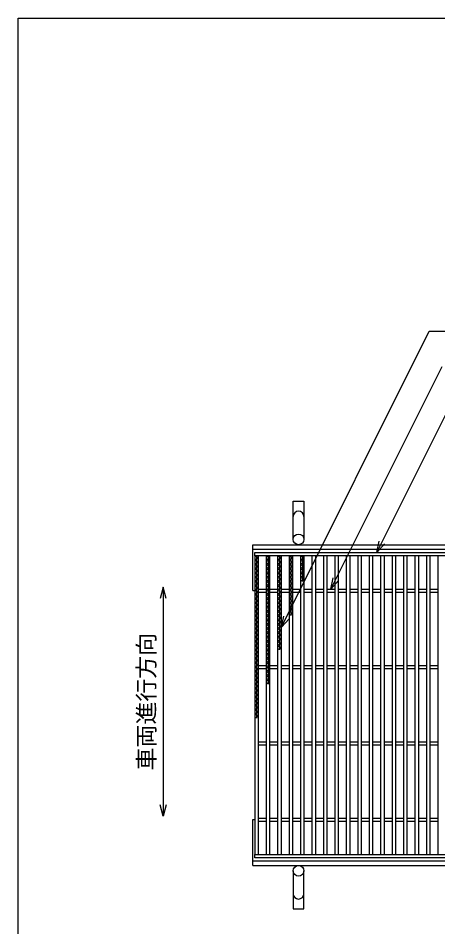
# Model space of a CAD drawing. Units: millimetres, scale not verified. Extents: x -1820 to 1731, y -1282 to 1054.
# Drawn here: x -1729 to -1179, y -136 to 1054 of the extents above; entities that cross this region are included whole.
import ezdxf
from ezdxf.enums import TextEntityAlignment as Align

# ---------------------------------------------------------------- set-up
doc = ezdxf.new("R2010")
doc.units = ezdxf.units.MM
doc.header["$LTSCALE"] = 10
for name, color, linetype, lineweight in [('0_2', 150, 'Continuous', 25), ('16', 3, 'Continuous', 25), ('19', 6, 'Continuous', 25), ('22', 4, 'Continuous', 25)]:
    doc.layers.add(name, color=color, linetype=linetype, lineweight=lineweight)
doc.styles.add('ベクトル', font='')
doc.styles.get('ベクトル').set_extended_font_data('ベクトル')

msp = doc.modelspace()

# ---------------------------------------------------------------- linework, layer by layer
at = {"layer": '0_2'}
for p, q in [((-1729, -1146.5), (-1729, 1053.5)), ((-1729, 1053.5), (1731, 1053.5))]:
    msp.add_line(p, q, dxfattribs=at)
at = {"layer": '16'}
for p, q in [((-1419, 354), (-424, 354)), ((-1419, 349.5), (-1419, 354)), ((-424, 349.5), (-1419, 349.5)), ((-1419, 349.5), (-1419, -41.5)), ((-1414, 349.5), (-1419, 349.5)), ((-1419, 349.5), (-1414, 346.7)), ((-1414, 346.7), (-1419, 343.9)), ((-1416.5, 349.5), (-1416.5, 136.7)), ((-1414, -41.5), (-1414, 349.5)), ((-1404, 349.5), (-1404, -41.5)), ((-1399, 349.5), (-1404, 349.5)), ((-1404, 349.5), (-1399, 346.7)), ((-1399, 346.7), (-1404, 343.9)), ((-1401.5, 349.5), (-1401.5, 181.5)), ((-1399, -41.5), (-1399, 349.5)), ((-1389, 349.5), (-1389, -41.5)), ((-1384, 349.5), (-1389, 349.5)), ((-1389, 349.5), (-1384, 346.7)), ((-1384, 346.7), (-1389, 343.9)), ((-1386.5, 349.5), (-1386.5, 226.3)), ((-1384, -41.5), (-1384, 349.5)), ((-1374, 349.5), (-1374, -41.5)), ((-1369, 349.5), (-1374, 349.5)), ((-1374, 349.5), (-1369, 346.7)), ((-1369, 346.7), (-1374, 343.9)), ((-1371.5, 349.5), (-1371.5, 271.1)), ((-1369, -41.5), (-1369, 349.5)), ((-1359, 349.5), (-1359, -41.5)), ((-1354, 349.5), (-1359, 349.5)), ((-1359, 349.5), (-1354, 346.7)), ((-1354, 346.7), (-1359, 343.9)), ((-1356.5, 349.5), (-1356.5, 315.9)), ((-1354, -41.5), (-1354, 349.5)), ((-1344, 349.5), (-1344, -41.5)), ((-1339, 349.5), (-1344, 349.5)), ((-1339, -41.5), (-1339, 349.5)), ((-1329, 349.5), (-1329, -41.5)), ((-1324, 349.5), (-1329, 349.5)), ((-1324, -41.5), (-1324, 349.5)), ((-1314, 349.5), (-1314, -41.5)), ((-1309, 349.5), (-1314, 349.5)), ((-1309, -41.5), (-1309, 349.5)), ((-1299, 349.5), (-1299, -41.5)), ((-1294, 349.5), (-1299, 349.5)), ((-1294, -41.5), (-1294, 349.5)), ((-1284, 349.5), (-1284, -41.5)), ((-1279, 349.5), (-1284, 349.5)), ((-1279, -41.5), (-1279, 349.5)), ((-1269, 349.5), (-1269, -41.5)), ((-1264, 349.5), (-1269, 349.5)), ((-1264, -41.5), (-1264, 349.5)), ((-1254, 349.5), (-1254, -41.5)), ((-1249, 349.5), (-1254, 349.5)), ((-1249, -41.5), (-1249, 349.5)), ((-1239, 349.5), (-1239, -41.5)), ((-1234, 349.5), (-1239, 349.5)), ((-1234, -41.5), (-1234, 349.5)), ((-1224, 349.5), (-1224, -41.5)), ((-1219, 349.5), (-1224, 349.5)), ((-1219, -41.5), (-1219, 349.5)), ((-1209, 349.5), (-1209, -41.5)), ((-1204, 349.5), (-1209, 349.5)), ((-1204, -41.5), (-1204, 349.5)), ((-1194, 349.5), (-1194, -41.5)), ((-1189, 349.5), (-1194, 349.5)), ((-1189, -41.5), (-1189, 349.5)), ((-1179, 349.5), (-1179, -41.5)), ((-1174, 349.5), (-1179, 349.5)), ((-1419, 343.9), (-1414, 341.1)), ((-1414, 341.1), (-1419, 338.3)), ((-1419, 338.3), (-1414, 335.5)), ((-1414, 335.5), (-1419, 332.7)), ((-1404, 343.9), (-1399, 341.1)), ((-1399, 341.1), (-1404, 338.3)), ((-1404, 338.3), (-1399, 335.5)), ((-1399, 335.5), (-1404, 332.7)), ((-1389, 343.9), (-1384, 341.1)), ((-1384, 341.1), (-1389, 338.3)), ((-1389, 338.3), (-1384, 335.5)), ((-1384, 335.5), (-1389, 332.7)), ((-1374, 343.9), (-1369, 341.1)), ((-1369, 341.1), (-1374, 338.3)), ((-1374, 338.3), (-1369, 335.5)), ((-1369, 335.5), (-1374, 332.7)), ((-1359, 343.9), (-1354, 341.1)), ((-1354, 341.1), (-1359, 338.3)), ((-1359, 338.3), (-1354, 335.5)), ((-1354, 335.5), (-1359, 332.7)), ((-1419, 332.7), (-1414, 329.9)), ((-1414, 329.9), (-1419, 327.1)), ((-1419, 327.1), (-1414, 324.3)), ((-1414, 324.3), (-1419, 321.5)), ((-1419, 321.5), (-1414, 318.7)), ((-1404, 332.7), (-1399, 329.9)), ((-1399, 329.9), (-1404, 327.1)), ((-1404, 327.1), (-1399, 324.3)), ((-1399, 324.3), (-1404, 321.5)), ((-1404, 321.5), (-1399, 318.7)), ((-1389, 332.7), (-1384, 329.9)), ((-1384, 329.9), (-1389, 327.1)), ((-1389, 327.1), (-1384, 324.3)), ((-1384, 324.3), (-1389, 321.5)), ((-1389, 321.5), (-1384, 318.7)), ((-1374, 332.7), (-1369, 329.9)), ((-1369, 329.9), (-1374, 327.1)), ((-1374, 327.1), (-1369, 324.3)), ((-1369, 324.3), (-1374, 321.5)), ((-1374, 321.5), (-1369, 318.7)), ((-1359, 332.7), (-1354, 329.9)), ((-1354, 329.9), (-1359, 327.1)), ((-1359, 327.1), (-1354, 324.3)), ((-1354, 324.3), (-1359, 321.5)), ((-1359, 321.5), (-1354, 318.7)), ((-1414, 318.7), (-1419, 315.9)), ((-1419, 315.9), (-1414, 313.1)), ((-1414, 313.1), (-1419, 310.3)), ((-1419, 310.3), (-1414, 307.5)), ((-1399, 318.7), (-1404, 315.9)), ((-1404, 315.9), (-1399, 313.1)), ((-1399, 313.1), (-1404, 310.3)), ((-1404, 310.3), (-1399, 307.5)), ((-1384, 318.7), (-1389, 315.9)), ((-1389, 315.9), (-1384, 313.1)), ((-1384, 313.1), (-1389, 310.3)), ((-1389, 310.3), (-1384, 307.5)), ((-1369, 318.7), (-1374, 315.9)), ((-1374, 315.9), (-1369, 313.1)), ((-1369, 313.1), (-1374, 310.3)), ((-1374, 310.3), (-1369, 307.5)), ((-1354, 318.7), (-1359, 315.9)), ((-1414, 307.5), (-1419, 304.7)), ((-1419, 304.7), (-1414, 301.9)), ((-1414, 301.9), (-1419, 299.1)), ((-1419, 299.1), (-1414, 296.3)), ((-1414, 306), (-1404, 306)), ((-1414, 302), (-1404, 302)), ((-1399, 307.5), (-1404, 304.7)), ((-1404, 304.7), (-1399, 301.9)), ((-1399, 301.9), (-1404, 299.1)), ((-1404, 299.1), (-1399, 296.3)), ((-1399, 306), (-1389, 306)), ((-1399, 302), (-1389, 302)), ((-1384, 307.5), (-1389, 304.7)), ((-1389, 304.7), (-1384, 301.9)), ((-1384, 301.9), (-1389, 299.1)), ((-1389, 299.1), (-1384, 296.3)), ((-1384, 306), (-1374, 306)), ((-1384, 302), (-1374, 302)), ((-1369, 307.5), (-1374, 304.7)), ((-1374, 304.7), (-1369, 301.9)), ((-1369, 301.9), (-1374, 299.1)), ((-1374, 299.1), (-1369, 296.3)), ((-1369, 306), (-1359, 306)), ((-1369, 302), (-1359, 302)), ((-1354, 306), (-1344, 306)), ((-1354, 302), (-1344, 302)), ((-1339, 306), (-1329, 306)), ((-1339, 302), (-1329, 302)), ((-1324, 306), (-1314, 306)), ((-1324, 302), (-1314, 302)), ((-1309, 306), (-1299, 306)), ((-1309, 302), (-1299, 302)), ((-1294, 306), (-1284, 306)), ((-1294, 302), (-1284, 302)), ((-1279, 306), (-1269, 306)), ((-1279, 302), (-1269, 302)), ((-1264, 306), (-1254, 306)), ((-1264, 302), (-1254, 302)), ((-1249, 306), (-1239, 306)), ((-1249, 302), (-1239, 302)), ((-1234, 306), (-1224, 306)), ((-1234, 302), (-1224, 302)), ((-1219, 306), (-1209, 306)), ((-1219, 302), (-1209, 302)), ((-1204, 306), (-1194, 306)), ((-1204, 302), (-1194, 302)), ((-1189, 306), (-1179, 306)), ((-1189, 302), (-1179, 302)), ((-1414, 296.3), (-1419, 293.5)), ((-1419, 293.5), (-1414, 290.7)), ((-1414, 290.7), (-1419, 287.9)), ((-1419, 287.9), (-1414, 285.1)), ((-1399, 296.3), (-1404, 293.5)), ((-1404, 293.5), (-1399, 290.7)), ((-1399, 290.7), (-1404, 287.9)), ((-1404, 287.9), (-1399, 285.1)), ((-1384, 296.3), (-1389, 293.5)), ((-1389, 293.5), (-1384, 290.7)), ((-1384, 290.7), (-1389, 287.9)), ((-1389, 287.9), (-1384, 285.1)), ((-1369, 296.3), (-1374, 293.5)), ((-1374, 293.5), (-1369, 290.7)), ((-1369, 290.7), (-1374, 287.9)), ((-1374, 287.9), (-1369, 285.1)), ((-1414, 285.1), (-1419, 282.3)), ((-1419, 282.3), (-1414, 279.5)), ((-1414, 279.5), (-1419, 276.7)), ((-1419, 276.7), (-1414, 273.9)), ((-1414, 273.9), (-1419, 271.1)), ((-1399, 285.1), (-1404, 282.3)), ((-1404, 282.3), (-1399, 279.5)), ((-1399, 279.5), (-1404, 276.7)), ((-1404, 276.7), (-1399, 273.9)), ((-1399, 273.9), (-1404, 271.1)), ((-1384, 285.1), (-1389, 282.3)), ((-1389, 282.3), (-1384, 279.5)), ((-1384, 279.5), (-1389, 276.7)), ((-1389, 276.7), (-1384, 273.9)), ((-1384, 273.9), (-1389, 271.1)), ((-1369, 285.1), (-1374, 282.3)), ((-1374, 282.3), (-1369, 279.5)), ((-1369, 279.5), (-1374, 276.7)), ((-1374, 276.7), (-1369, 273.9)), ((-1369, 273.9), (-1374, 271.1)), ((-1419, 271.1), (-1414, 268.3)), ((-1414, 268.3), (-1419, 265.5)), ((-1419, 265.5), (-1414, 262.7)), ((-1414, 262.7), (-1419, 259.9)), ((-1404, 271.1), (-1399, 268.3)), ((-1399, 268.3), (-1404, 265.5)), ((-1404, 265.5), (-1399, 262.7)), ((-1399, 262.7), (-1404, 259.9)), ((-1389, 271.1), (-1384, 268.3)), ((-1384, 268.3), (-1389, 265.5)), ((-1389, 265.5), (-1384, 262.7)), ((-1384, 262.7), (-1389, 259.9)), ((-1419, 259.9), (-1414, 257.1)), ((-1414, 257.1), (-1419, 254.3)), ((-1419, 254.3), (-1414, 251.5)), ((-1414, 251.5), (-1419, 248.7)), ((-1404, 259.9), (-1399, 257.1)), ((-1399, 257.1), (-1404, 254.3)), ((-1404, 254.3), (-1399, 251.5)), ((-1399, 251.5), (-1404, 248.7)), ((-1389, 259.9), (-1384, 257.1)), ((-1384, 257.1), (-1389, 254.3)), ((-1389, 254.3), (-1384, 251.5)), ((-1384, 251.5), (-1389, 248.7)), ((-1419, 248.7), (-1414, 245.9)), ((-1414, 245.9), (-1419, 243.1)), ((-1419, 243.1), (-1414, 240.3)), ((-1414, 240.3), (-1419, 237.5)), ((-1404, 248.7), (-1399, 245.9)), ((-1399, 245.9), (-1404, 243.1)), ((-1404, 243.1), (-1399, 240.3)), ((-1399, 240.3), (-1404, 237.5)), ((-1389, 248.7), (-1384, 245.9)), ((-1384, 245.9), (-1389, 243.1)), ((-1389, 243.1), (-1384, 240.3)), ((-1384, 240.3), (-1389, 237.5)), ((-1419, 237.5), (-1414, 234.7)), ((-1414, 234.7), (-1419, 231.9)), ((-1419, 231.9), (-1414, 229.1)), ((-1414, 229.1), (-1419, 226.3)), ((-1419, 226.3), (-1414, 223.5)), ((-1404, 237.5), (-1399, 234.7)), ((-1399, 234.7), (-1404, 231.9)), ((-1404, 231.9), (-1399, 229.1)), ((-1399, 229.1), (-1404, 226.3)), ((-1404, 226.3), (-1399, 223.5)), ((-1389, 237.5), (-1384, 234.7)), ((-1384, 234.7), (-1389, 231.9)), ((-1389, 231.9), (-1384, 229.1)), ((-1384, 229.1), (-1389, 226.3)), ((-1414, 223.5), (-1419, 220.7)), ((-1419, 220.7), (-1414, 217.9)), ((-1414, 217.9), (-1419, 215.1)), ((-1419, 215.1), (-1414, 212.3)), ((-1399, 223.5), (-1404, 220.7)), ((-1404, 220.7), (-1399, 217.9)), ((-1399, 217.9), (-1404, 215.1)), ((-1404, 215.1), (-1399, 212.3)), ((-1414, 212.3), (-1419, 209.5)), ((-1419, 209.5), (-1414, 206.7)), ((-1414, 206.7), (-1419, 203.9)), ((-1419, 203.9), (-1414, 201.1)), ((-1414, 206), (-1404, 206)), ((-1399, 212.3), (-1404, 209.5)), ((-1404, 209.5), (-1399, 206.7)), ((-1399, 206.7), (-1404, 203.9)), ((-1404, 203.9), (-1399, 201.1)), ((-1399, 206), (-1389, 206)), ((-1384, 206), (-1374, 206)), ((-1369, 206), (-1359, 206)), ((-1354, 206), (-1344, 206)), ((-1339, 206), (-1329, 206)), ((-1324, 206), (-1314, 206)), ((-1309, 206), (-1299, 206)), ((-1294, 206), (-1284, 206)), ((-1279, 206), (-1269, 206)), ((-1264, 206), (-1254, 206)), ((-1249, 206), (-1239, 206)), ((-1234, 206), (-1224, 206)), ((-1219, 206), (-1209, 206)), ((-1204, 206), (-1194, 206)), ((-1189, 206), (-1179, 206)), ((-1414, 201.1), (-1419, 198.3)), ((-1419, 198.3), (-1414, 195.5)), ((-1414, 195.5), (-1419, 192.7)), ((-1419, 192.7), (-1414, 189.9)), ((-1414, 202), (-1404, 202)), ((-1399, 201.1), (-1404, 198.3)), ((-1404, 198.3), (-1399, 195.5)), ((-1399, 195.5), (-1404, 192.7)), ((-1404, 192.7), (-1399, 189.9)), ((-1399, 202), (-1389, 202)), ((-1384, 202), (-1374, 202)), ((-1369, 202), (-1359, 202)), ((-1354, 202), (-1344, 202)), ((-1339, 202), (-1329, 202)), ((-1324, 202), (-1314, 202)), ((-1309, 202), (-1299, 202)), ((-1294, 202), (-1284, 202)), ((-1279, 202), (-1269, 202)), ((-1264, 202), (-1254, 202)), ((-1249, 202), (-1239, 202)), ((-1234, 202), (-1224, 202)), ((-1219, 202), (-1209, 202)), ((-1204, 202), (-1194, 202)), ((-1189, 202), (-1179, 202)), ((-1414, 189.9), (-1419, 187.1)), ((-1419, 187.1), (-1414, 184.3)), ((-1414, 184.3), (-1419, 181.5)), ((-1419, 181.5), (-1414, 178.7)), ((-1414, 178.7), (-1419, 175.9)), ((-1399, 189.9), (-1404, 187.1)), ((-1404, 187.1), (-1399, 184.3)), ((-1399, 184.3), (-1404, 181.5)), ((-1419, 175.9), (-1414, 173.1)), ((-1414, 173.1), (-1419, 170.3)), ((-1419, 170.3), (-1414, 167.5)), ((-1414, 167.5), (-1419, 164.7)), ((-1419, 164.7), (-1414, 161.9)), ((-1414, 161.9), (-1419, 159.1)), ((-1419, 159.1), (-1414, 156.3)), ((-1414, 156.3), (-1419, 153.5)), ((-1419, 153.5), (-1414, 150.7)), ((-1414, 150.7), (-1419, 147.9)), ((-1419, 147.9), (-1414, 145.1)), ((-1414, 145.1), (-1419, 142.3)), ((-1419, 142.3), (-1414, 139.5)), ((-1414, 139.5), (-1419, 136.7)), ((-1414, 106), (-1404, 106)), ((-1414, 102), (-1404, 102)), ((-1399, 106), (-1389, 106)), ((-1399, 102), (-1389, 102)), ((-1384, 106), (-1374, 106)), ((-1384, 102), (-1374, 102)), ((-1369, 106), (-1359, 106)), ((-1369, 102), (-1359, 102)), ((-1354, 106), (-1344, 106)), ((-1354, 102), (-1344, 102)), ((-1339, 106), (-1329, 106)), ((-1339, 102), (-1329, 102)), ((-1324, 106), (-1314, 106)), ((-1324, 102), (-1314, 102)), ((-1309, 106), (-1299, 106)), ((-1309, 102), (-1299, 102)), ((-1294, 106), (-1284, 106)), ((-1294, 102), (-1284, 102)), ((-1279, 106), (-1269, 106)), ((-1279, 102), (-1269, 102)), ((-1264, 106), (-1254, 106)), ((-1264, 102), (-1254, 102)), ((-1249, 106), (-1239, 106)), ((-1249, 102), (-1239, 102)), ((-1234, 106), (-1224, 106)), ((-1234, 102), (-1224, 102)), ((-1219, 106), (-1209, 106)), ((-1219, 102), (-1209, 102)), ((-1204, 106), (-1194, 106)), ((-1204, 102), (-1194, 102)), ((-1189, 106), (-1179, 106)), ((-1189, 102), (-1179, 102)), ((-1414, 6), (-1404, 6)), ((-1414, 2), (-1404, 2)), ((-1399, 6), (-1389, 6)), ((-1399, 2), (-1389, 2)), ((-1384, 6), (-1374, 6)), ((-1384, 2), (-1374, 2)), ((-1369, 6), (-1359, 6)), ((-1369, 2), (-1359, 2)), ((-1354, 6), (-1344, 6)), ((-1354, 2), (-1344, 2)), ((-1339, 6), (-1329, 6)), ((-1339, 2), (-1329, 2)), ((-1324, 6), (-1314, 6)), ((-1324, 2), (-1314, 2)), ((-1309, 6), (-1299, 6)), ((-1309, 2), (-1299, 2)), ((-1294, 6), (-1284, 6)), ((-1294, 2), (-1284, 2)), ((-1279, 6), (-1269, 6)), ((-1279, 2), (-1269, 2)), ((-1264, 6), (-1254, 6)), ((-1264, 2), (-1254, 2)), ((-1249, 6), (-1239, 6)), ((-1249, 2), (-1239, 2)), ((-1234, 6), (-1224, 6)), ((-1234, 2), (-1224, 2)), ((-1219, 6), (-1209, 6)), ((-1219, 2), (-1209, 2)), ((-1204, 6), (-1194, 6)), ((-1204, 2), (-1194, 2)), ((-1189, 6), (-1179, 6)), ((-1189, 2), (-1179, 2)), ((-1419, -41.5), (-424, -41.5)), ((-1419, -46), (-1419, -41.5)), ((-1419, -41.5), (-1414, -41.5)), ((-424, -46), (-1419, -46)), ((-1404, -41.5), (-1399, -41.5)), ((-1389, -41.5), (-1384, -41.5)), ((-1374, -41.5), (-1369, -41.5)), ((-1359, -41.5), (-1354, -41.5)), ((-1344, -41.5), (-1339, -41.5)), ((-1329, -41.5), (-1324, -41.5)), ((-1314, -41.5), (-1309, -41.5)), ((-1299, -41.5), (-1294, -41.5)), ((-1284, -41.5), (-1279, -41.5)), ((-1269, -41.5), (-1264, -41.5)), ((-1254, -41.5), (-1249, -41.5)), ((-1239, -41.5), (-1234, -41.5)), ((-1224, -41.5), (-1219, -41.5)), ((-1209, -41.5), (-1204, -41.5)), ((-1194, -41.5), (-1189, -41.5)), ((-1179, -41.5), (-1174, -41.5))]:
    msp.add_line(p, q, dxfattribs=at)
at = {"layer": '19'}
for p, q in [((-1368.5, 371), (-1368.5, 421)), ((-1368.5, 421), (-1354.5, 421)), ((-1354.5, 421), (-1354.5, 371)), ((-1421.5, 364), (-421.5, 364)), ((-1421.5, 304), (-1421.5, 364)), ((-1421.5, 358), (-421.5, 358)), ((-1421.5, 304), (-1419, 304)), ((-1421.5, -56), (-1421.5, 4)), ((-1421.5, 4), (-1419, 4)), ((-1421.5, -50), (-421.5, -50)), ((-1421.5, -56), (-421.5, -56)), ((-1368.5, -63), (-1368.5, -113)), ((-1354.5, -113), (-1354.5, -63)), ((-1368.5, -113), (-1354.5, -113))]:
    msp.add_line(p, q, dxfattribs=at)
for centre in [(-1361.5, 371), (-1361.5, -63)]:
    msp.add_circle(centre, 7, dxfattribs=at)
for centre, start, end in [((-1361.5, 401), 0, 180), ((-1361.5, -93), 180, 0)]:
    msp.add_arc(centre, 7, start, end, dxfattribs=at)
at = {"layer": '22'}
for p, q in [((-1384, 256), (-1190.2, 643.5)), ((-1190.2, 643.5), (-730.2, 643.5)), ((-1319, 306), (-1173.2, 597.5)), ((-1259, 354), (-1161.2, 549.5)), ((-1259, 354), (-1256, 368.6)), ((-1259, 354), (-1249, 365)), ((-1319, 306), (-1316, 320.6)), ((-1319, 306), (-1309, 317)), ((-1539, 308.5), (-1543, 293.5)), ((-1535, 293.5), (-1539, 308.5)), ((-1539, 308.5), (-1539, 8.5)), ((-1384, 256), (-1381, 270.6)), ((-1384, 256), (-1374, 267)), ((-1539, 8.5), (-1543, 23.5)), ((-1535, 23.5), (-1539, 8.5))]:
    msp.add_line(p, q, dxfattribs=at)

# ---------------------------------------------------------------- texts
at = {"layer": '22', "color": 2, "style": 'ベクトル'}
msp.add_text('車両進行方向', height=21.99, rotation=90, dxfattribs=at).set_placement((-1561, 68.5), align=Align.MIDDLE_LEFT)

doc.saveas('drawing.dxf')
